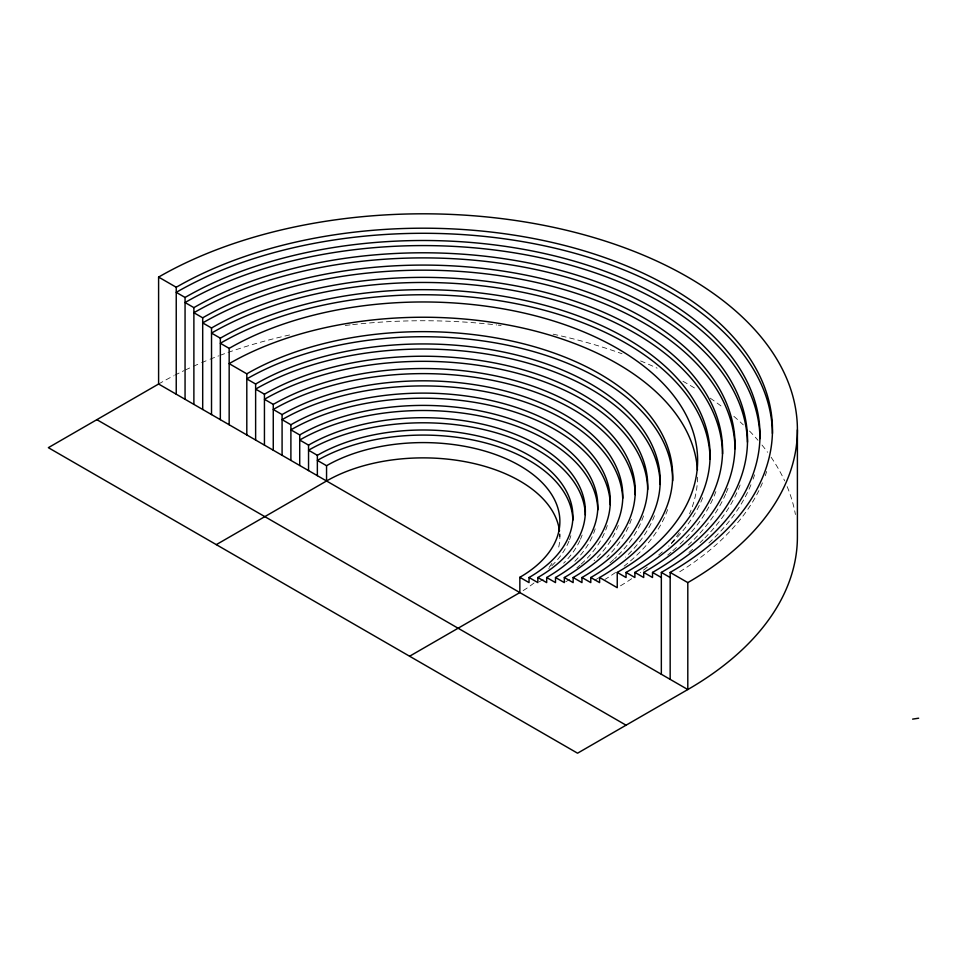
<?xml version="1.0" encoding="UTF-8"?>
<svg xmlns="http://www.w3.org/2000/svg" width="967" height="967" viewBox="0 0 967 967"><rect width="100%" height="100%" fill="white"/><g stroke="black" fill="none" stroke-linecap="round" stroke-linejoin="round"><path stroke-width="0.73" stroke-dasharray="4.83 3.63" d="M559.881 534.002L559.881 536.782M766.686 471.449A349.256 201.644 0 0 1 765.223 475.764M762.431 482.896A349.256 201.644 0 0 1 677.033 573.431M559.784 533.857A136.673 78.907 0 0 1 557.947 550.018M551.903 563.35A136.673 78.907 0 0 1 548.591 568.173M534.026 582.968A136.673 78.907 0 0 1 522.591 590.946M570.881 535.597A149.68 86.414 0 0 1 569.503 539.767M568.971 541.145A149.68 86.414 0 0 1 548.76 568.548M607.3 525.504A187.102 108.026 0 0 1 581.203 564.087M580.152 565.03A187.102 108.026 0 0 1 576.864 567.859M618.3 525.407A199.577 115.218 0 0 1 594.089 560.655M569.648 579.414A199.577 115.218 0 0 1 565.671 581.82M595.176 528.852A174.628 100.822 0 0 1 574.434 561.73M582.11 535.053A162.154 93.618 0 0 1 580.454 539.26M579.837 540.638A162.154 93.618 0 0 1 563.628 563.217M543.164 579.402A162.154 93.618 0 0 1 539.211 581.832M754.562 474.797A336.782 194.44 0 0 1 753.124 479.088M750.948 484.757A336.782 194.44 0 0 1 708.859 543.019M631.403 519.243A212.051 122.422 0 0 1 606.841 557.258M643.526 515.919A224.525 129.626 0 0 1 618.759 554.647M616.668 556.726A224.525 129.626 0 0 1 614.661 558.66M613.634 559.615A224.525 129.626 0 0 1 609.379 563.41M654.478 515.749A237 136.831 0 0 1 625.504 557.137M598.754 577.77A237 136.831 0 0 1 594.814 580.224M667.617 509.621A249.474 144.035 0 0 1 624.114 566.154M615.544 572.488A249.474 144.035 0 0 1 605.076 579.354M697.606 477.142A274.41 158.431 0 0 1 689.544 513.84M679.245 532.672A274.41 158.431 0 0 1 670.276 544.614M647.274 567.133A274.41 158.431 0 0 1 640.311 572.573M631.693 578.689A274.41 158.431 0 0 1 618.602 586.921M715.894 491.574A299.359 172.839 0 0 1 677.456 546.536M676.429 547.491A299.359 172.839 0 0 1 672.162 551.287M671.062 552.23A299.359 172.839 0 0 1 667.713 555.022M702.719 497.703A286.885 165.635 0 0 1 668.668 546.137M662.335 551.903A286.885 165.635 0 0 1 657.862 555.687M727.994 488.275A311.833 180.031 0 0 1 726.29 492.566M725.685 493.98A311.833 180.031 0 0 1 688.311 545.013M740.081 484.975A324.308 187.235 0 0 1 704.061 538.74M703.082 539.719A324.308 187.235 0 0 1 700.072 542.632M692.638 549.341A324.308 187.235 0 0 1 686.993 554.043M158.6 384.02A374.205 216.04 0 0 1 173.504 375.873M174.785 375.208A374.205 216.04 0 0 1 183.935 370.675M185.265 370.035A374.205 216.04 0 0 1 191.986 366.916M193.352 366.3A374.205 216.04 0 0 1 200.229 363.278M201.62 362.685A374.205 216.04 0 0 1 208.642 359.784M210.057 359.216A374.205 216.04 0 0 1 218.627 355.88M220.065 355.336A374.205 216.04 0 0 1 291.829 334.485M345.292 325.468A374.205 216.04 0 0 1 351.202 324.779M352.689 324.61A374.205 216.04 0 0 1 496.675 324.948M498.162 325.117A374.205 216.04 0 0 1 501.111 325.468M553.1 334.171A374.205 216.04 0 0 1 621.999 353.741M640.589 360.933A374.205 216.04 0 0 1 657.125 368.149M682.944 381.264A374.205 216.04 0 0 1 697.255 389.677M710.225 398.162A374.205 216.04 0 0 1 723.642 407.989M733.856 416.33A374.205 216.04 0 0 1 743.321 424.9M749.51 431.028A374.205 216.04 0 0 1 758.007 440.287M761.984 445.038A374.205 216.04 0 0 1 767.593 452.278M771.074 457.173A374.205 216.04 0 0 1 784.66 480.865M787.162 486.594A374.205 216.04 0 0 1 795.418 514.529"/><path stroke-width="1.45" d="M158.6 384.02L158.6 277.082A374.205 216.04 0 0 1 687.803 277.082A374.205 216.04 0 0 1 687.803 582.605L687.803 689.544L158.6 384.02L48.35 447.673L577.553 753.196L687.803 689.544A374.205 216.04 0 0 0 797.4 536.782L797.4 429.844M216.306 544.639L326.556 480.986A136.673 78.907 0 0 1 470.76 462.806A136.673 78.907 0 0 1 559.494 530.907M409.597 656.23L519.847 592.578L519.847 577.299A136.673 78.907 0 0 0 519.847 465.707A136.673 78.907 0 0 0 326.556 465.707L317.357 460.401A149.68 86.414 0 0 1 479.366 441.399A149.68 86.414 0 0 1 572.863 520.101M912.618 719.122L918.65 718.203M158.6 277.082L176.236 287.259A349.256 201.644 0 0 1 670.167 287.259A349.256 201.644 0 0 1 670.167 572.428L670.167 679.366M670.167 572.428L687.803 582.605M661.343 674.277L661.343 572.428A336.782 194.44 0 0 0 661.343 297.449A336.782 194.44 0 0 0 185.06 297.449L176.236 292.348A349.256 201.644 0 0 1 555.699 248.362A349.256 201.644 0 0 1 772.452 433.482M661.343 572.428L670.167 577.517M747.467 442.173A324.308 187.235 0 0 0 544.953 271.582A324.308 187.235 0 0 0 193.883 312.728L202.695 317.817A311.833 180.031 0 0 1 643.708 317.817A311.833 180.031 0 0 1 643.708 572.428L652.52 577.517L652.52 572.428A324.308 187.235 0 0 0 652.52 307.627A324.308 187.235 0 0 0 193.883 307.627L185.06 302.538A336.782 194.44 0 0 1 550.936 260.111A336.782 194.44 0 0 1 759.977 438.595M652.52 572.428L661.343 577.517M722.554 453.861A299.359 172.839 0 0 0 536.612 295.346A299.359 172.839 0 0 0 211.519 333.095L220.343 338.184A286.885 165.635 0 0 1 626.06 338.184A286.885 165.635 0 0 1 626.06 572.428L634.884 577.517L634.884 572.428A299.359 172.839 0 0 0 634.884 327.994A299.359 172.839 0 0 0 211.519 327.994L202.695 322.905A311.833 180.031 0 0 1 541.375 283.597A311.833 180.031 0 0 1 735.029 448.761M634.884 572.428L643.708 577.517L643.708 572.428M697.425 469.793A274.41 158.431 0 0 0 523.485 328.2A274.41 158.431 0 0 0 229.167 363.64L246.803 373.83A249.474 144.035 0 0 1 599.6 373.83A249.474 144.035 0 0 1 599.6 577.517L617.248 587.706L617.248 572.428A274.41 158.431 0 0 0 617.248 348.374A274.41 158.431 0 0 0 229.167 348.374L220.343 343.273A286.885 165.635 0 0 1 531.85 307.095A286.885 165.635 0 0 1 710.08 458.962M617.248 572.428L626.06 577.517L626.06 572.428M660.183 484.443A237 136.831 0 0 0 512.764 359.18A237 136.831 0 0 0 255.626 389.109L264.438 394.198A224.525 129.626 0 0 1 581.965 394.198A224.525 129.626 0 0 1 581.965 577.517L590.789 582.605L590.789 577.517A237 136.831 0 0 0 590.789 384.02A237 136.831 0 0 0 255.626 384.02L246.803 378.919A249.474 144.035 0 0 1 518.675 347.697A249.474 144.035 0 0 1 672.669 480.768M590.789 577.517L599.6 582.605L599.6 577.517M635.234 494.596A212.051 122.422 0 0 0 503.191 382.666A212.051 122.422 0 0 0 273.262 409.476L282.086 414.565A199.577 115.218 0 0 1 564.329 414.565A199.577 115.218 0 0 1 564.329 577.517L573.141 582.605L573.141 577.517A212.051 122.422 0 0 0 573.141 404.387A212.051 122.422 0 0 0 273.262 404.387L264.438 399.286A224.525 129.626 0 0 1 507.953 370.917A224.525 129.626 0 0 1 647.709 489.495M573.141 577.517L581.965 582.605L581.965 577.517M610.286 504.75A187.102 108.026 0 0 0 493.617 406.152A187.102 108.026 0 0 0 290.898 429.844L299.722 434.932A174.628 100.822 0 0 1 546.681 434.932A174.628 100.822 0 0 1 546.681 577.517L555.505 582.605L555.505 577.517A187.102 108.026 0 0 0 555.505 424.755A187.102 108.026 0 0 0 290.898 424.755L282.086 419.666A199.577 115.218 0 0 1 497.292 394.149A199.577 115.218 0 0 1 622.712 498.283M555.505 577.517L564.329 582.605L564.329 577.517M585.337 514.988A162.154 93.618 0 0 0 484.116 429.65A162.154 93.618 0 0 0 308.546 450.211L317.357 455.312A149.68 86.414 0 0 1 529.046 455.312A149.68 86.414 0 0 1 529.046 577.517L537.857 582.605L537.857 577.517A162.154 93.618 0 0 0 537.857 445.122A162.154 93.618 0 0 0 308.546 445.122L299.722 440.033A174.628 100.822 0 0 1 488.867 417.901A174.628 100.822 0 0 1 597.811 509.863M537.857 577.517L546.681 582.605L546.681 577.517M519.847 577.299L529.046 582.605L529.046 577.517M96.857 419.666L626.06 725.19M326.556 465.707L326.556 480.986M317.357 455.312L317.357 475.679M308.546 445.122L308.546 470.578M299.722 434.932L299.722 465.49M290.898 424.755L290.898 460.401M282.086 414.565L282.086 455.312M273.262 404.387L273.262 450.211M264.438 394.198L264.438 445.122M255.626 384.02L255.626 440.033M246.803 373.83L246.803 434.932M229.167 348.374L229.167 424.755M220.343 338.184L220.343 419.666M211.519 327.994L211.519 414.565M202.695 317.817L202.695 409.476M193.883 307.627L193.883 404.387M185.06 297.449L185.06 399.286M176.236 287.259L176.236 394.198"/></g></svg>
